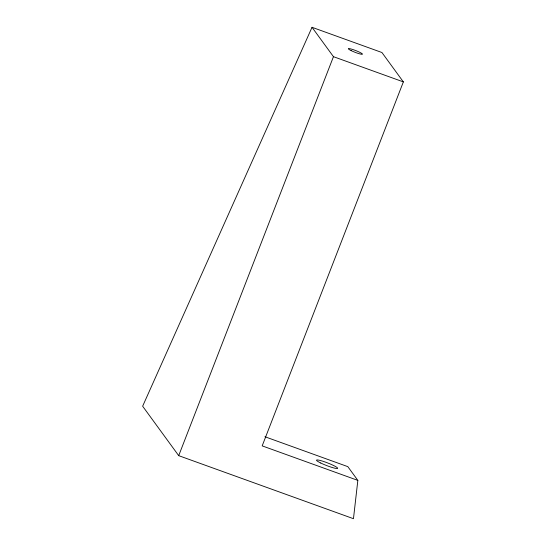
<?xml version="1.0" encoding="UTF-8"?>
<svg xmlns="http://www.w3.org/2000/svg" width="546" height="546" viewBox="0 0 546 546"><rect width="100%" height="100%" fill="white"/><g stroke="black" fill="none" stroke-linecap="round" stroke-linejoin="round"><path stroke-width="0.82" d="M357.842 480.384L353.46 518.7L178.706 455.657L142.643 406.21L312.032 27.3L381.934 52.518L403.358 81.893L262.182 445.877L357.842 480.384L347.822 466.646L264.919 436.739M178.706 455.657L333.456 56.675L312.032 27.3M333.456 56.675L403.358 81.893M351.153 50.621A7.569 0.935 21.2 0 0 362.401 54.225A7.569 0.935 21.2 0 0 352.607 49.454A7.569 0.935 21.2 0 0 351.153 50.621M320.727 463.008A11.35 1.406 21.2 0 0 337.592 468.413A11.35 1.406 21.2 0 0 322.911 461.254A11.35 1.406 21.2 0 0 320.727 463.008"/></g></svg>
